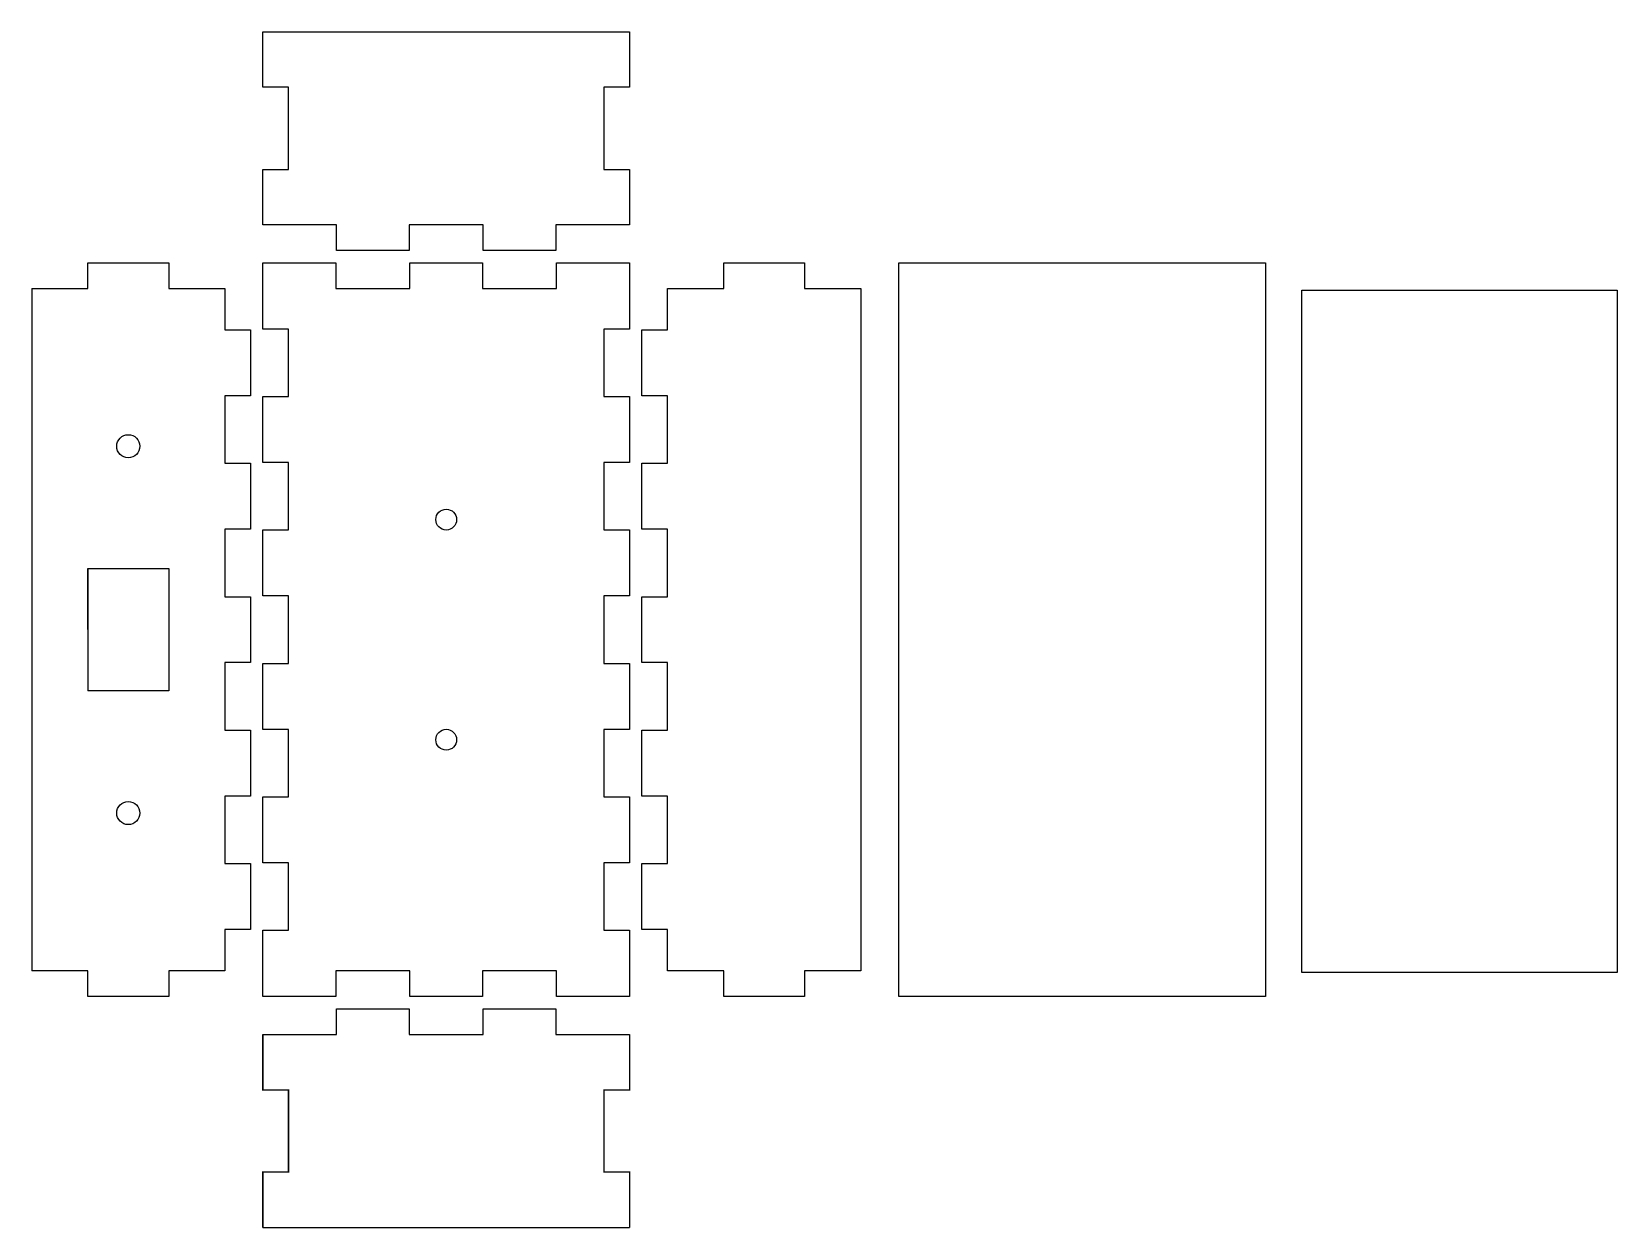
# Model space of a CAD drawing. Extents: x 0.2 to 13.2, y 0.2 to 10.
import ezdxf

# ---------------------------------------------------------------- set-up
doc = ezdxf.new("R2010")
doc.units = 0
doc.header["$MEASUREMENT"] = 0

msp = doc.modelspace()

# ---------------------------------------------------------------- linework, layer by layer
at = {"color": 0}
for p, q in [((2.10558, 9.54189), (2.10558, 9.99556)), ((5.10558, 9.99556), (5.10558, 9.54189)), ((2.31554, 9.54189), (2.10558, 9.54189)), ((2.31554, 8.86919), (2.31554, 9.54189)), ((5.10558, 9.54189), (4.89556, 9.54189)), ((4.89556, 9.54189), (4.89556, 8.86919)), ((2.10558, 8.41553), (2.10558, 8.86919)), ((2.10558, 8.86919), (2.31554, 8.86919)), ((4.89556, 8.86919), (5.10558, 8.86919)), ((5.10558, 8.86919), (5.10558, 8.41553)), ((2.70856, 8.41553), (2.10558, 8.41553)), ((2.70856, 8.20557), (2.70856, 8.41553)), ((3.90853, 8.41553), (3.30257, 8.41553)), ((3.30257, 8.41553), (3.30257, 8.20557)), ((3.90853, 8.20557), (3.90853, 8.41553)), ((5.10558, 8.41553), (4.50256, 8.41553)), ((4.50256, 8.41553), (4.50256, 8.20557)), ((3.30257, 8.20557), (2.70856, 8.20557)), ((4.50256, 8.20557), (3.90853, 8.20557)), ((0.675239, 7.89556), (0.675239, 8.10553)), ((0.675239, 8.10553), (1.33588, 8.10553)), ((1.33588, 8.10553), (1.33588, 7.89556)), ((2.10558, 7.5631), (2.10558, 8.10553)), ((2.10558, 8.10553), (2.70258, 8.10553)), ((2.70258, 8.10553), (2.70258, 7.89556)), ((3.30854, 7.89556), (3.30854, 8.10553)), ((3.30854, 8.10553), (3.90256, 8.10553)), ((3.90256, 8.10553), (3.90256, 7.89556)), ((4.50857, 7.89556), (4.50857, 8.10553)), ((4.50857, 8.10553), (5.10558, 8.10553)), ((5.10558, 8.10553), (5.10558, 7.5631)), ((5.87522, 7.89556), (5.87522, 8.10553)), ((5.87522, 8.10553), (6.53592, 8.10553)), ((6.53592, 8.10553), (6.53592, 7.89556)), ((0.215549, 7.89556), (0.675239, 7.89556)), ((1.33588, 7.89556), (1.79557, 7.89556)), ((1.79557, 7.89556), (1.79557, 7.55707)), ((2.70258, 7.89556), (3.30854, 7.89556)), ((3.90256, 7.89556), (4.50857, 7.89556)), ((5.41558, 7.55707), (5.41558, 7.89556)), ((5.41558, 7.89556), (5.87522, 7.89556)), ((6.53592, 7.89556), (6.99556, 7.89556)), ((1.79557, 7.55707), (2.00553, 7.55707)), ((2.00553, 7.55707), (2.00553, 7.01764)), ((2.31554, 7.5631), (2.10558, 7.5631)), ((2.31554, 7.01161), (2.31554, 7.5631)), ((5.10558, 7.5631), (4.89556, 7.5631)), ((4.89556, 7.5631), (4.89556, 7.01161)), ((5.20557, 7.01764), (5.20557, 7.55707)), ((5.20557, 7.55707), (5.41558, 7.55707)), ((2.00553, 7.01764), (1.79557, 7.01764)), ((1.79557, 7.01764), (1.79557, 6.46619)), ((2.10558, 6.47217), (2.10558, 7.01161)), ((2.10558, 7.01161), (2.31554, 7.01161)), ((4.89556, 7.01161), (5.10558, 7.01161)), ((5.10558, 7.01161), (5.10558, 6.47217)), ((5.41558, 7.01764), (5.20557, 7.01764)), ((5.41558, 6.46619), (5.41558, 7.01764)), ((1.79557, 6.46619), (2.00553, 6.46619)), ((2.00553, 6.46619), (2.00553, 5.92671)), ((2.31554, 6.47217), (2.10558, 6.47217)), ((2.31554, 5.92074), (2.31554, 6.47217)), ((5.10558, 6.47217), (4.89556, 6.47217)), ((4.89556, 6.47217), (4.89556, 5.92074)), ((5.20557, 5.92671), (5.20557, 6.46619)), ((5.20557, 6.46619), (5.41558, 6.46619)), ((2.00553, 5.92671), (1.79557, 5.92671)), ((1.79557, 5.92671), (1.79557, 5.37528)), ((2.10558, 5.38129), (2.10558, 5.92074)), ((2.10558, 5.92074), (2.31554, 5.92074)), ((4.89556, 5.92074), (5.10558, 5.92074)), ((5.10558, 5.92074), (5.10558, 5.38129)), ((5.41558, 5.92671), (5.20557, 5.92671)), ((5.41558, 5.37528), (5.41558, 5.92671)), ((1.79557, 5.37528), (2.00553, 5.37528)), ((2.00553, 5.37528), (2.00553, 4.83583)), ((2.31554, 5.38129), (2.10558, 5.38129)), ((2.31554, 4.82981), (2.31554, 5.38129)), ((5.10558, 5.38129), (4.89556, 5.38129)), ((4.89556, 5.38129), (4.89556, 4.82981)), ((5.20557, 4.83583), (5.20557, 5.37528)), ((5.20557, 5.37528), (5.41558, 5.37528)), ((2.00553, 4.83583), (1.79557, 4.83583)), ((1.79557, 4.83583), (1.79557, 4.28435)), ((2.10558, 4.29036), (2.10558, 4.82981)), ((2.10558, 4.82981), (2.31554, 4.82981)), ((4.89556, 4.82981), (5.10558, 4.82981)), ((5.10558, 4.82981), (5.10558, 4.29036)), ((5.41558, 4.83583), (5.20557, 4.83583)), ((5.41558, 4.28435), (5.41558, 4.83583)), ((1.79557, 4.28435), (2.00553, 4.28435)), ((2.00553, 4.28435), (2.00553, 3.7449)), ((2.31554, 4.29036), (2.10558, 4.29036)), ((2.31554, 3.73893), (2.31554, 4.29036)), ((5.10558, 4.29036), (4.89556, 4.29036)), ((4.89556, 4.29036), (4.89556, 3.73893)), ((5.20557, 3.7449), (5.20557, 4.28435)), ((5.20557, 4.28435), (5.41558, 4.28435)), ((2.00553, 3.7449), (1.79557, 3.7449)), ((1.79557, 3.7449), (1.79557, 3.19347)), ((2.10558, 3.19943), (2.10558, 3.73893)), ((2.10558, 3.73893), (2.31554, 3.73893)), ((4.89556, 3.73893), (5.10558, 3.73893)), ((5.10558, 3.73893), (5.10558, 3.19943)), ((5.41558, 3.7449), (5.20557, 3.7449)), ((5.41558, 3.19347), (5.41558, 3.7449)), ((1.79557, 3.19347), (2.00553, 3.19347)), ((2.00553, 3.19347), (2.00553, 2.65403)), ((2.31554, 3.19943), (2.10558, 3.19943)), ((2.31554, 2.648), (2.31554, 3.19943)), ((5.10558, 3.19943), (4.89556, 3.19943)), ((4.89556, 3.19943), (4.89556, 2.648)), ((5.20557, 2.65403), (5.20557, 3.19347)), ((5.20557, 3.19347), (5.41558, 3.19347)), ((2.00553, 2.65403), (1.79557, 2.65403)), ((1.79557, 2.65403), (1.79557, 2.31554)), ((2.10558, 2.10553), (2.10558, 2.648)), ((2.10558, 2.648), (2.31554, 2.648)), ((4.89556, 2.648), (5.10558, 2.648)), ((5.10558, 2.648), (5.10558, 2.10553)), ((5.41558, 2.65403), (5.20557, 2.65403)), ((5.41558, 2.31554), (5.41558, 2.65403)), ((0.675239, 2.31554), (0.215549, 2.31554)), ((0.675239, 2.10553), (0.675239, 2.31554)), ((1.79557, 2.31554), (1.33588, 2.31554)), ((1.33588, 2.31554), (1.33588, 2.10553)), ((3.30854, 2.31554), (2.70258, 2.31554)), ((2.70258, 2.31554), (2.70258, 2.10553)), ((3.30854, 2.10553), (3.30854, 2.31554)), ((4.50857, 2.31554), (3.90256, 2.31554)), ((3.90256, 2.31554), (3.90256, 2.10553)), ((4.50857, 2.10553), (4.50857, 2.31554)), ((5.87522, 2.31554), (5.41558, 2.31554)), ((5.87522, 2.10553), (5.87522, 2.31554)), ((6.99556, 2.31554), (6.53592, 2.31554)), ((6.53592, 2.31554), (6.53592, 2.10553)), ((1.33588, 2.10553), (0.675239, 2.10553)), ((2.70258, 2.10553), (2.10558, 2.10553)), ((3.90256, 2.10553), (3.30854, 2.10553)), ((5.10558, 2.10553), (4.50857, 2.10553)), ((6.53592, 2.10553), (5.87522, 2.10553)), ((2.70856, 1.79551), (2.70856, 2.00553)), ((2.70856, 2.00553), (3.30257, 2.00553)), ((3.30257, 2.00553), (3.30257, 1.79551)), ((3.90853, 1.79551), (3.90853, 2.00553)), ((3.90853, 2.00553), (4.50256, 2.00553)), ((4.50256, 2.00553), (4.50256, 1.79551)), ((2.10558, 1.79551), (2.70856, 1.79551)), ((3.30257, 1.79551), (3.90853, 1.79551)), ((4.50256, 1.79551), (5.10558, 1.79551))]:
    msp.add_line(p, q, dxfattribs=at)
at = {"linetype": 'Continuous'}
for p, q in [((2.10558, 9.99556), (5.10558, 9.99556)), ((0.215549, 7.89556), (0.215549, 2.31554)), ((6.99556, 7.89556), (6.99556, 2.31554)), ((0.675239, 5.60555), (0.675239, 4.60555)), ((0.675239, 5.10555), (0.675239, 5.60555)), ((0.675239, 5.60555), (1.33588, 5.60555)), ((1.33588, 5.60555), (1.33588, 4.60555)), ((1.33588, 5.60555), (1.33588, 4.60555)), ((1.33588, 4.60555), (0.675239, 4.60555)), ((2.10558, 0.215549), (5.10558, 0.215549))]:
    msp.add_line(p, q, dxfattribs=at)
for points in [[(10.3056, 8.10553), (10.3056, 2.10553), (7.30556, 2.10553), (7.30556, 8.10553)], [(13.182356, 7.882628), (13.182356, 2.302628), (10.602316, 2.302628), (10.602316, 7.882628)]]:
    msp.add_lwpolyline(points, close=True, dxfattribs=at)
at = {"color": 0, "const_width": 0.011111}
for points in [[(2.10558, 0.215549), (2.10558, 0.669217), (2.31554, 0.669217), (2.31554, 1.34185), (2.10558, 1.34185), (2.10558, 1.79551)], [(5.10558, 1.79551), (5.10558, 1.34185), (4.89556, 1.34185), (4.89556, 0.669217), (5.10558, 0.669217), (5.10558, 0.215549)]]:
    msp.add_lwpolyline(points, dxfattribs=at)
at = {"linetype": 'Continuous'}
for centre, radius in [((1.005559, 6.60553), 0.0945), ((3.60555, 6.00553), 0.085), ((3.60555, 4.20553), 0.085), ((1.005559, 3.60553), 0.0945)]:
    msp.add_circle(centre, radius, dxfattribs=at)

doc.saveas('drawing.dxf')
